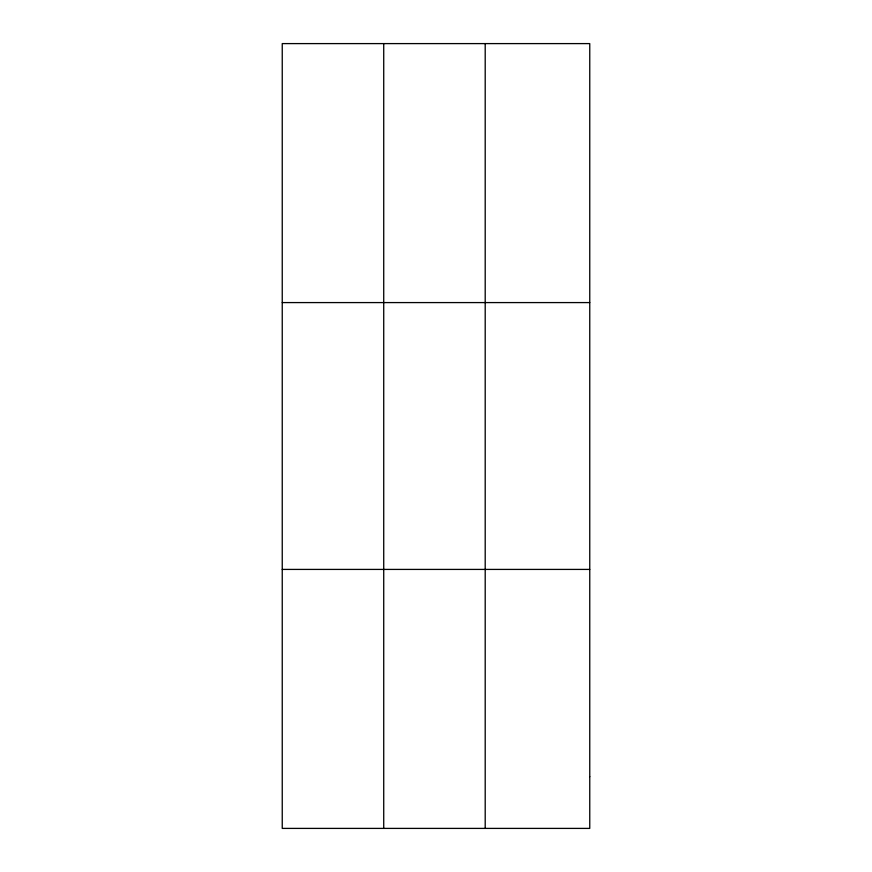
<?xml version="1.0" encoding="UTF-8"?>
<svg xmlns="http://www.w3.org/2000/svg" width="872" height="872" viewBox="0 0 872 872"><rect width="100%" height="100%" fill="white"/><g stroke="black" fill="none" stroke-linecap="round" stroke-linejoin="round"><path stroke-width="1.31" d="M383.724 828.4L383.724 43.6M485.203 828.4L485.203 43.6M282.245 302.584L589.755 302.584M282.245 569.416L589.755 569.416M589.755 776.603L589.755 828.4L282.245 828.4L282.245 43.6L589.755 43.6L589.755 776.603"/></g></svg>
